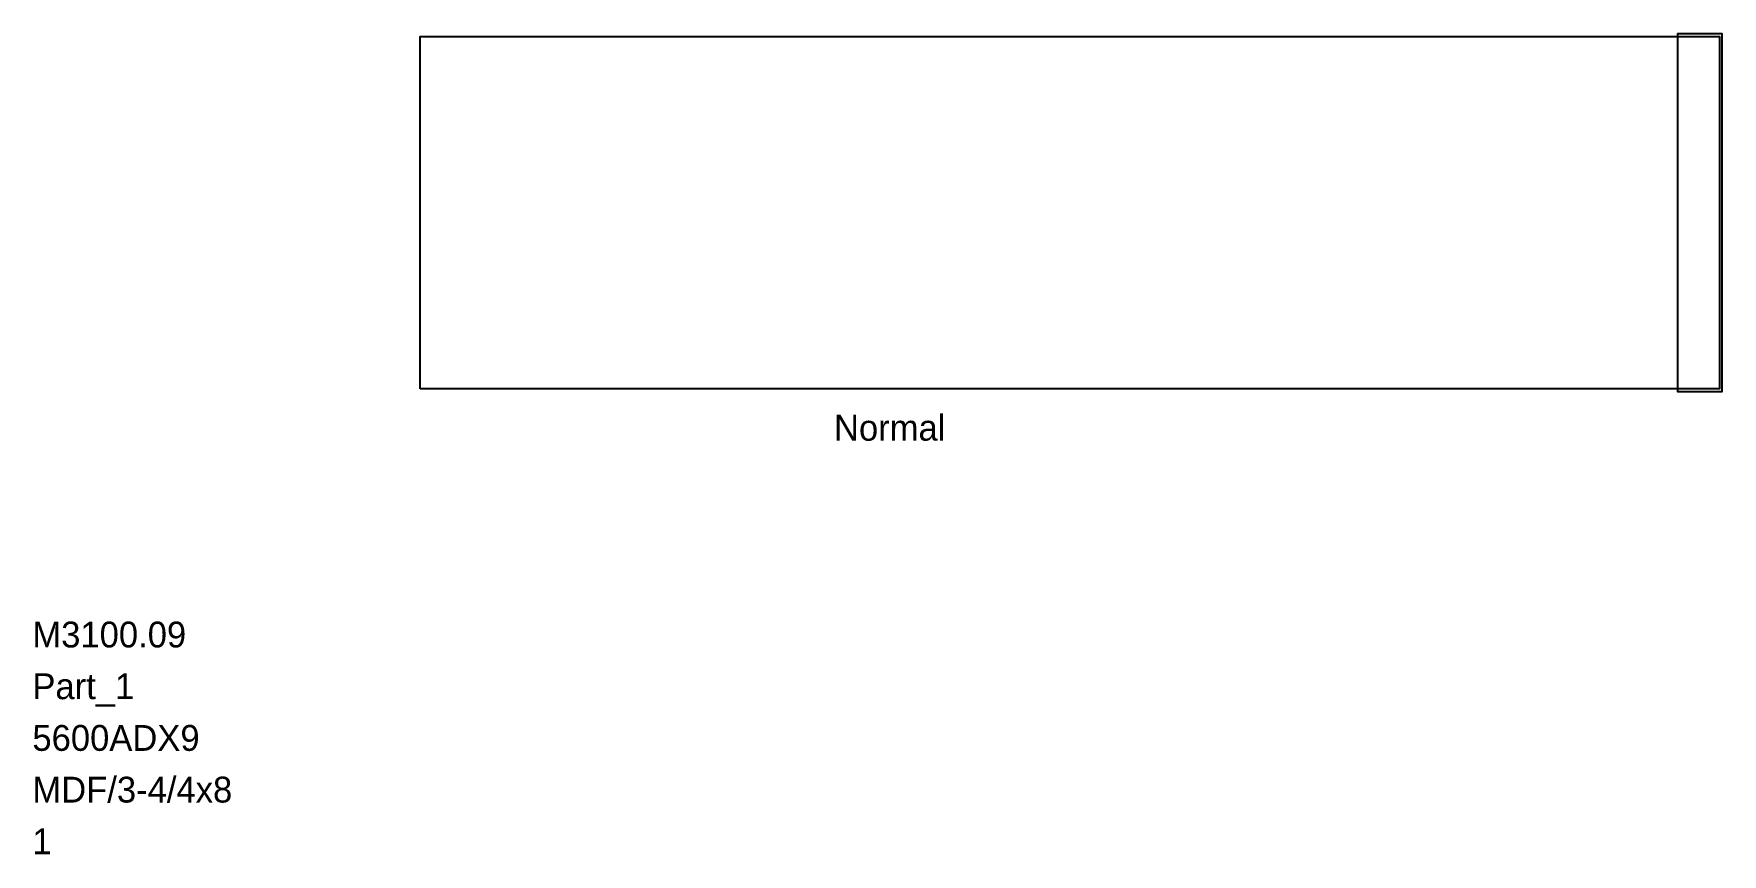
# Model space of a CAD drawing. Header units: metres. Extents: x -7.5 to 25.2, y -9 to 6.9.
import ezdxf

# ---------------------------------------------------------------- set-up
doc = ezdxf.new("R2010")
doc.units = ezdxf.units.M

msp = doc.modelspace()

# ---------------------------------------------------------------- linework, layer by layer
at = {"layer": 'BORDER_Z0P75', "color": 7}
msp.add_lwpolyline([(0, 0), (0, 6.8214), (25.125, 6.8214), (25.125, 0)], close=True, dxfattribs=at)
at = {"layer": 'ROUTE_Z0P375LT130RAMP', "color": 3}
msp.add_lwpolyline([(25.175, 2.91069), (25.175, 3.41069), (25.175, 6.8714), (24.3125, 6.8714), (24.3125, -0.05002), (25.175, -0.05002), (25.175, 3.41069)], dxfattribs=at)

# ---------------------------------------------------------------- texts
at = {"layer": 'DESCRIPTION', "color": 1}
msp.add_text('Part_1', height=0.5, dxfattribs=at).set_placement((-7.5, -6))
at = {"layer": 'FILENAME', "color": 1}
msp.add_text('5600ADX9', height=0.5, dxfattribs=at).set_placement((-7.5, -7))
at = {"layer": 'ITEMNUMBER', "color": 1}
msp.add_text('M3100.09', height=0.5, dxfattribs=at).set_placement((-7.5, -5))
at = {"layer": 'MATERIALNAME', "color": 1}
msp.add_text('MDF/3-4/4x8', height=0.5, dxfattribs=at).set_placement((-7.5, -8))
at = {"layer": 'Qty', "color": 1}
msp.add_text('1', height=0.5, dxfattribs=at).set_placement((-7.5, -9))
at = {"layer": 'RUNFIELD', "color": 1}
msp.add_text('Normal', height=0.5, dxfattribs=at).set_placement((8, -1))

doc.saveas('drawing.dxf')
